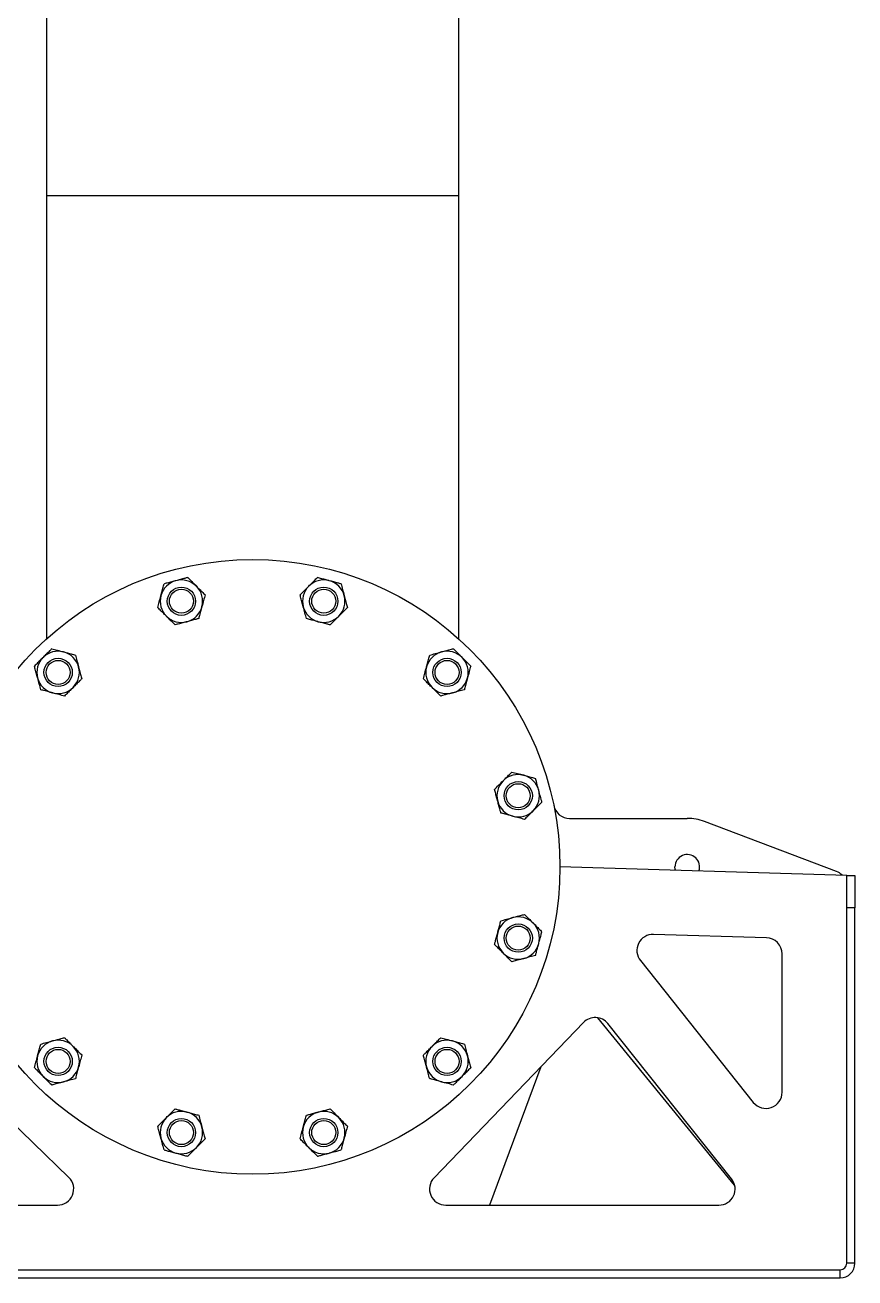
# Model space of a CAD drawing. Header units: inches. Extents: x 0.9 to 37.1, y -8.4 to 11.7.
# Drawn here: x 31.7769 to 32.0442, y 7.0241 to 7.4274 of the extents above; entities that cross this region are included whole.
import ezdxf

# ---------------------------------------------------------------- set-up
doc = ezdxf.new("R2010")
doc.units = ezdxf.units.IN
doc.header["$MEASUREMENT"] = 0

msp = doc.modelspace()

# ---------------------------------------------------------------- linework, layer by layer
at = {"color": 7, "linetype": 'Continuous', "lineweight": 25}
for p, q in [((31.78380126725619, 7.468104203036097), (31.78380126725619, 7.37253128636943)), ((31.91661376725619, 7.372531286369431), (31.91661376725619, 7.468104203036098)), ((31.78380126725619, 7.372531286369429), (31.78380126725619, 7.22975412275996)), ((31.78380126725619, 7.37253128636943), (31.91661376725619, 7.372531286369431)), ((31.78380126725619, 7.372531286369429), (31.85020751725619, 7.372531286369429)), ((31.85020751725619, 7.372531286369429), (31.91661376725619, 7.372531286369431)), ((31.91661376725619, 7.22975412275995), (31.91661376725619, 7.372531286369431)), ((31.95226958987216, 7.172010453036097), (31.99017634927719, 7.172010453036097)), ((32.03818760851846, 7.154937022466885), (31.99570233903891, 7.171000652732075)), ((32.04155394526455, 7.153664214514863), (31.94916585058952, 7.156385453036097)), ((32.04155394526455, 7.143247547848197), (32.04155394526455, 7.153664214514863)), ((32.04155394526455, 7.153664214514863), (32.04415811193122, 7.153664214514863)), ((32.04415811193122, 7.153664214514863), (32.04415811193122, 7.143247547848197)), ((32.04415811193122, 7.143247547848197), (32.04155394526455, 7.143247547848197)), ((32.04155394526455, 7.028856745687015), (32.04155394526455, 7.143247547848197)), ((32.04415811193122, 7.028856745687015), (32.04415811193122, 7.143247547848197)), ((32.01566562057671, 7.13358437182885), (31.97930127374359, 7.134655462879595)), ((32.02072061193122, 7.083839667316246), (32.02072061193122, 7.128378296306094)), ((31.97507553630035, 7.126202491717536), (32.01143988313348, 7.080592771676944)), ((32.00542878641738, 7.053926485251617), (31.9613933457309, 7.10781604668298)), ((31.95677206655782, 7.106293742667763), (31.90864841627884, 7.056323802770423)), ((32.00443668598972, 7.055957807992985), (31.96459596291491, 7.105927747890323)), ((31.79103355414098, 7.056450198516281), (31.74677280759157, 7.099364461337561)), ((31.94297975947392, 7.091972286335325), (31.92649813793561, 7.04750257902035)), ((31.70397687950083, 7.04750257902035), (31.78740802313087, 7.04750257902035)), ((31.91239991717151, 7.04750257902035), (32.00036429052531, 7.04750257902035)), ((31.66104858924783, 7.026669245687016), (32.03936644526456, 7.026669245687016)), ((32.03936644526456, 7.02406507902035), (32.03936644526456, 7.026669245687016)), ((32.04415811193122, 7.028856745687015), (32.04155394526455, 7.028856745687015)), ((31.66104858924783, 7.02406507902035), (32.03936644526456, 7.02406507902035))]:
    msp.add_line(p, q, dxfattribs=at)
at = {"color": 7, "linetype": 'Continuous', "lineweight": 25, "flags": 128}
msp.add_lwpolyline([(31.98634214571408, 7.155290446512523), (31.98626090859685, 7.15563081369921), (31.98618884927719, 7.156385453036097)], dxfattribs=at)
at = {"color": 7, "linetype": 'Continuous', "lineweight": 25}
for centre, radius in [((31.85020751725619, 7.156385453036097), 0.09895833333333474), ((31.82729124763774, 7.241910135572109), 0.004557291666667264), ((31.82729124763774, 7.241910135572109), 0.003868229166667366), ((31.87312378687464, 7.241910135572108), 0.004557291666667264), ((31.87312378687464, 7.241910135572108), 0.003868229166665589), ((31.78759910433863, 7.218993865953657), 0.004557291666667122), ((31.91281593017375, 7.218993865953655), 0.004557291666667122), ((31.78759910433863, 7.218993865953657), 0.003868229166667403), ((31.91281593017375, 7.218993865953655), 0.003868229166669915), ((31.9357321997922, 7.179301722654548), 0.004557291666664576), ((31.9357321997922, 7.179301722654548), 0.003868229166664678), ((31.9357321997922, 7.133469183417644), 0.004557291666664576), ((31.9357321997922, 7.133469183417644), 0.003868229166664678), ((31.78759910433863, 7.093777040118538), 0.004557291666667122), ((31.78759910433863, 7.093777040118538), 0.003868229166667403), ((31.91281593017375, 7.093777040118537), 0.004557291666667122), ((31.91281593017375, 7.093777040118537), 0.003868229166667403), ((31.82729124763774, 7.070860770500086), 0.004557291666666835), ((31.82729124763774, 7.070860770500086), 0.003868229166666509), ((31.87312378687464, 7.070860770500086), 0.004557291666666835), ((31.87312378687464, 7.070860770500086), 0.003868229166666509)]:
    msp.add_circle(centre, radius, dxfattribs=at)
for centre, radius, start, end in [((31.82729124763774, 7.241910135572109), 0.006833333333333064, 105.0000000000084, 165.0000000000007), ((31.82729124763774, 7.241910135572109), 0.006833333333334467, 44.99999999997888, 105.0000000000084), ((31.87312378687464, 7.241910135572108), 0.006833333333333294, 74.99999999999353, 134.9999999999947), ((31.87312378687464, 7.241910135572108), 0.006833333333336495, 14.99999999999154, 74.99999999999353), ((31.82729124763774, 7.241910135572109), 0.006833333333333064, 165.0000000000007, 225.0000000000059), ((31.82729124763774, 7.241910135572109), 0.006833333333334467, 344.9999999999943, 44.99999999997888), ((31.87312378687464, 7.241910135572108), 0.006833333333333064, 134.9999999999947, 195), ((31.87312378687464, 7.241910135572108), 0.006833333333336495, 314.9999999999902, 14.99999999999154), ((31.82729124763774, 7.241910135572109), 0.006833333333334152, 285.0000000000052, 344.9999999999943), ((31.87312378687464, 7.241910135572108), 0.006833333333333232, 195, 255.0000000000251), ((31.82729124763774, 7.241910135572109), 0.006833333333334152, 225.0000000000059, 285.0000000000052), ((31.87312378687464, 7.241910135572108), 0.006833333333333232, 255.0000000000251, 314.9999999999902), ((31.78759910433863, 7.218993865953657), 0.006833333333333064, 134.9999999999947, 195), ((31.78759910433863, 7.218993865953657), 0.006833333333333294, 74.99999999999353, 134.9999999999947), ((31.78759910433863, 7.218993865953657), 0.006833333333333294, 14.99999999999929, 74.99999999999353), ((31.91281593017375, 7.218993865953655), 0.006833333333336725, 105.0000000000335, 165.0000000000012), ((31.91281593017375, 7.218993865953655), 0.006833333333335072, 45.0000000000053, 105.0000000000335), ((31.91281593017375, 7.218993865953655), 0.006833333333332582, 344.9999999999937, 45.0000000000053), ((31.78759910433863, 7.218993865953657), 0.006833333333335409, 315.0000000000138, 14.99999999999929), ((31.91281593017375, 7.218993865953655), 0.006833333333336725, 165.0000000000012, 224.9999999999849), ((31.78759910433863, 7.218993865953657), 0.006833333333333064, 195, 255.0000000000241), ((31.91281593017375, 7.218993865953655), 0.006833333333332374, 284.9999999999785, 344.9999999999937), ((31.78759910433863, 7.218993865953657), 0.006833333333335409, 255.0000000000241, 315.0000000000138), ((31.91281593017375, 7.218993865953655), 0.006833333333335095, 224.9999999999849, 284.9999999999785), ((31.9357321997922, 7.179301722654548), 0.006833333333333064, 134.9999999999974, 195), ((31.9357321997922, 7.179301722654548), 0.006833333333333294, 74.99999999999353, 134.9999999999974), ((31.9357321997922, 7.179301722654548), 0.006833333333333294, 14.99999999999569, 74.99999999999353), ((31.9357321997922, 7.179301722654548), 0.006833333333332949, 314.999999999993, 14.99999999999569), ((31.9357321997922, 7.179301722654548), 0.006833333333333064, 195, 255.0000000000241), ((31.95226958987216, 7.17721878636943), 0.005208333333333191, 191.5369590328108, 270.0000000000008), ((31.9357321997922, 7.179301722654548), 0.006833333333332897, 255.0000000000241, 314.999999999993), ((31.99017634927719, 7.156385453036097), 0.01562500000000034, 69.28845390956536, 90), ((31.99017634927719, 7.156385453036097), 0.003987500000000921, 340.6869853533506, 180), ((32.03634561193122, 7.150065289234892), 0.005208333333334141, 44.37856419561156, 69.28845390956822), ((31.9357321997922, 7.133469183417644), 0.006833333333333722, 105.0000000000054, 164.9999999999935), ((31.9357321997922, 7.133469183417644), 0.006833333333333722, 45.00000000000774, 105.0000000000054), ((31.9357321997922, 7.133469183417644), 0.006833333333333294, 164.9999999999935, 225.0000000000032), ((31.9357321997922, 7.133469183417644), 0.006833333333332949, 345.0000000000051, 45.00000000000774), ((31.9357321997922, 7.133469183417644), 0.006833333333332949, 285.0000000000082, 345.0000000000051), ((31.97914793176477, 7.129449387356839), 0.005208333333334077, 88.31287334728036, 218.5651382087367), ((32.01551227859789, 7.128378296306094), 0.005208333333333297, 0, 88.31287334731945), ((31.9357321997922, 7.133469183417644), 0.006833333333332864, 225.0000000000032, 285.0000000000082), ((31.96052356745049, 7.102680852251021), 0.005208333333333801, 38.56513820873211, 136.0782775277276), ((31.78759910433863, 7.093777040118538), 0.006833333333333722, 105.0000000000054, 165.0000000000007), ((31.78759910433863, 7.093777040118538), 0.006833333333335409, 44.99999999998688, 105.0000000000054), ((31.78759910433863, 7.093777040118538), 0.006833333333335409, 345.0000000000015, 44.99999999998688), ((31.91281593017375, 7.093777040118537), 0.006833333333332949, 134.9999999999921, 194.9999999999965), ((31.91281593017375, 7.093777040118537), 0.006833333333333722, 74.99999999999437, 134.9999999999921), ((31.91281593017375, 7.093777040118537), 0.006833333333333722, 15.00000000000295, 74.99999999999437), ((31.78759910433863, 7.093777040118538), 0.006833333333334781, 165.0000000000007, 224.9999999999823), ((31.91281593017375, 7.093777040118537), 0.006833333333333178, 314.9999999999954, 15.00000000000295), ((31.78759910433863, 7.093777040118538), 0.006833333333333294, 285.0000000000073, 345.0000000000015), ((31.91281593017375, 7.093777040118537), 0.006833333333333294, 194.9999999999965, 254.9999999999942), ((31.78759910433863, 7.093777040118538), 0.006833333333334781, 224.9999999999823, 285.0000000000073), ((31.91281593017375, 7.093777040118537), 0.006833333333333294, 254.9999999999942, 314.9999999999954), ((32.01551227859789, 7.083839667316246), 0.005208333333333801, 218.5651382087328, 0), ((31.82729124763774, 7.070860770500086), 0.006833333333333064, 134.9999999999921, 195), ((31.82729124763774, 7.070860770500086), 0.006833333333333722, 74.99999999999437, 134.9999999999921), ((31.82729124763774, 7.070860770500086), 0.006833333333333722, 14.99999999999929, 74.99999999999437), ((31.87312378687464, 7.070860770500086), 0.006833333333333064, 104.9999999999778, 165.0000000000007), ((31.87312378687464, 7.070860770500086), 0.006833333333332897, 45.00000000000774, 104.9999999999778), ((31.87312378687464, 7.070860770500086), 0.006833333333333064, 345.0000000000015, 45.00000000000774), ((31.82729124763774, 7.070860770500086), 0.006833333333333064, 314.9999999999954, 14.99999999999929), ((31.87312378687464, 7.070860770500086), 0.006833333333333064, 165.0000000000007, 225.0000000000087), ((31.82729124763774, 7.070860770500086), 0.006833333333333294, 195, 254.9999999999942), ((31.87312378687464, 7.070860770500086), 0.006833333333333294, 285.0000000000073, 345.0000000000015), ((31.82729124763774, 7.070860770500086), 0.006833333333333294, 254.9999999999942, 314.9999999999954), ((31.87312378687464, 7.070860770500086), 0.006833333333333294, 225.0000000000087, 285.0000000000073), ((31.78740802313087, 7.052710912353682), 0.005208333333333426, 270.0000000000008, 45.88490613483337), ((31.91239991717151, 7.052710912353682), 0.005208333333333037, 136.0782775277276, 270.0000000000008), ((32.00036429052531, 7.052710912353682), 0.005208333333333037, 270.0000000000008, 38.56513820875642), ((32.03936644526456, 7.028856745687015), 0.004791666666666305, 270.0000000000008, 0), ((32.03936644526456, 7.028856745687015), 0.002187499999999787, 270.0000000000008, 0)]:
    msp.add_arc(centre, radius, start, end, dxfattribs=at)
for points, knots in [([(31.82552265082954, 7.248510628718416), (31.82543573075934, 7.2484873385558), (31.8248651967221, 7.24833446442127), (31.82380013894469, 7.248049083049919), (31.82262237780602, 7.247733502903934), (31.82193729341154, 7.247549935093687), (31.82171185433473, 7.247489528875114)], [0, 0, 0, 0, 0.06625438873007866, 0.4348867160202242, 0.8140395284738081, 1, 1, 1, 1]), ([(31.82933344732434, 7.24953172856172), (31.82901080198654, 7.249445276004014), (31.82824745360381, 7.249240737421317), (31.8269753731665, 7.248899884495433), (31.8260109675278, 7.248641472783365), (31.82552265082954, 7.248510628718416)], [0, 0, 0, 0, 0.2654708005955063, 0.6280788300799386, 1, 1, 1, 1]), ([(31.82933344732434, 7.24953172856172), (31.82976707176838, 7.249098104117685), (31.83065011554252, 7.248215060343544), (31.83161483363668, 7.247250342249381), (31.83210973753571, 7.24675543835035), (31.83212314397585, 7.246742031910216)], [0, 0, 0, 0, 0.4841952181635784, 0.9860273763411905, 1, 1, 1, 1]), ([(31.86829189053654, 7.246742031910216), (31.8686821433605, 7.247132284734179), (31.86947675139166, 7.247926892765336), (31.87040124608972, 7.248851387463396), (31.87092796134274, 7.24937810271642), (31.87108158718804, 7.249531728561719)], [0, 0, 0, 0, 0.4060446745436627, 0.8267623950146797, 1, 1, 1, 1]), ([(31.87489238368284, 7.248510628718416), (31.87480546361264, 7.248533918881033), (31.87423492957541, 7.248686793015564), (31.873169871798, 7.248972174386915), (31.87199211065932, 7.2492877545329), (31.87130702626485, 7.249471322343146), (31.87108158718804, 7.249531728561719)], [0, 0, 0, 0, 0.06625438873007931, 0.4348867160202243, 0.8140395284738083, 1, 1, 1, 1]), ([(31.87870318017765, 7.247489528875114), (31.87838053483985, 7.24757598143282), (31.87761718645712, 7.247780520015517), (31.87634510601981, 7.248121372941401), (31.8753807003811, 7.248379784653468), (31.87489238368284, 7.248510628718416)], [0, 0, 0, 0, 0.265470800595507, 0.62807883007994, 1, 1, 1, 1]), ([(31.81966965464813, 7.239867935885504), (31.81982837221035, 7.240460277891756), (31.82015158866434, 7.241666538119888), (31.82050469999429, 7.242984367544005), (31.82068584739377, 7.243660418842511), (31.82069075449143, 7.243678732380309)], [0, 0, 0, 0, 0.4841952181635703, 0.9860273763411896, 1, 1, 1, 1]), ([(31.82069075449143, 7.243678732380309), (31.8208335969389, 7.244211827651741), (31.82112444366436, 7.245297282408353), (31.82146283220951, 7.246560165651566), (31.82165562337267, 7.247279672067758), (31.82171185433473, 7.247489528875114)], [0, 0, 0, 0, 0.4060446745436623, 0.8267623950146791, 1, 1, 1, 1]), ([(31.83212314397585, 7.246742031910216), (31.83251339679981, 7.246351779086254), (31.83330800483097, 7.245557171055096), (31.83423249952903, 7.244632676357036), (31.83475921478205, 7.244105961104013), (31.83491284062735, 7.243952335258713)], [0, 0, 0, 0, 0.4060446745436574, 0.8267623950146697, 1, 1, 1, 1]), ([(31.83491284062735, 7.243952335258713), (31.83475412306514, 7.243359993252461), (31.83443090661114, 7.242153733024329), (31.83407779528119, 7.240835903600212), (31.83389664788171, 7.240159852301705), (31.83389174078405, 7.240141538763908)], [0, 0, 0, 0, 0.4841952181635755, 0.9860273763411883, 1, 1, 1, 1]), ([(31.86550219388503, 7.243952335258713), (31.86593581832907, 7.244385959702748), (31.86681886210321, 7.245269003476889), (31.86778358019737, 7.246233721571051), (31.8682784840964, 7.246728625470082), (31.86829189053654, 7.246742031910216)], [0, 0, 0, 0, 0.4841952181635706, 0.9860273763411911, 1, 1, 1, 1]), ([(31.86652329372833, 7.240141538763908), (31.86638045128086, 7.24067463403534), (31.86608960455541, 7.241760088791951), (31.86575121601026, 7.243022972035165), (31.86555842484709, 7.243742478451357), (31.86550219388503, 7.243952335258713)], [0, 0, 0, 0, 0.4060446745436578, 0.8267623950146723, 1, 1, 1, 1]), ([(31.87870318017765, 7.247489528875114), (31.87886189773987, 7.246897186868861), (31.87918511419386, 7.245690926640729), (31.87953822552381, 7.244373097216613), (31.87971937292329, 7.243697045918106), (31.87972428002096, 7.243678732380308)], [0, 0, 0, 0, 0.4841952181635791, 0.9860273763411924, 0.9999999999999999, 0.9999999999999999, 0.9999999999999999, 0.9999999999999999]), ([(31.87972428002096, 7.243678732380308), (31.87986712246842, 7.243145637108876), (31.88015796919388, 7.242060182352264), (31.88049635773903, 7.240797299109051), (31.8806891489022, 7.240077792692859), (31.88074537986425, 7.239867935885503)], [0, 0, 0, 0, 0.4060446745436582, 0.8267623950146702, 1, 1, 1, 1]), ([(31.82245935129963, 7.237078239234001), (31.82206909847567, 7.237468492057963), (31.82127449044451, 7.23826310008912), (31.82034999574645, 7.23918759478718), (31.81982328049343, 7.239714310040204), (31.81966965464813, 7.239867935885504)], [0, 0, 0, 0, 0.4060446745436606, 0.8267623950146735, 1, 1, 1, 1]), ([(31.83389174078405, 7.240141538763908), (31.83374889833658, 7.239608443492476), (31.83345805161112, 7.238522988735864), (31.83311966306597, 7.237260105492651), (31.8329268719028, 7.236540599076459), (31.83287064094074, 7.236330742269102)], [0, 0, 0, 0, 0.4060446745436615, 0.826762395014681, 1, 1, 1, 1]), ([(31.86754439357164, 7.236330742269102), (31.86738567600942, 7.236923084275355), (31.86706245955543, 7.238129344503486), (31.86670934822548, 7.239447173927602), (31.866528200826, 7.24012322522611), (31.86652329372833, 7.240141538763908)], [0, 0, 0, 0, 0.4841952181635693, 0.9860273763411898, 1, 1, 1, 1]), ([(31.88074537986425, 7.239867935885503), (31.88031175542022, 7.239434311441468), (31.87942871164608, 7.238551267667327), (31.87846399355192, 7.237586549573164), (31.87796908965289, 7.237091645674133), (31.87795568321275, 7.237078239233999)], [0, 0, 0, 0, 0.484195218163577, 0.9860273763411891, 1, 1, 1, 1]), ([(31.82524904795114, 7.234288542582497), (31.8248154235071, 7.234722167026532), (31.82393237973296, 7.235605210800673), (31.8229676616388, 7.236569928894836), (31.82247275773977, 7.237064832793866), (31.82245935129963, 7.237078239234001)], [0, 0, 0, 0, 0.484195218163572, 0.9860273763411915, 1, 1, 1, 1]), ([(31.83287064094074, 7.236330742269102), (31.83254799560294, 7.236244289711396), (31.83178464722021, 7.2360397511287), (31.8305125667829, 7.235698898202815), (31.8295481611442, 7.235440486490748), (31.82905984444594, 7.2353096424258)], [0, 0, 0, 0, 0.2654708005955059, 0.628078830079939, 1, 1, 1, 1]), ([(31.87135519006645, 7.235309642425799), (31.87126826999624, 7.235332932588416), (31.87069773595901, 7.235485806722947), (31.8696326781816, 7.235771188094297), (31.86845491704292, 7.236086768240282), (31.86776983264845, 7.236270336050529), (31.86754439357164, 7.236330742269102)], [0, 0, 0, 0, 0.06625438873007884, 0.4348867160202253, 0.8140395284738101, 1, 1, 1, 1]), ([(31.87795568321275, 7.237078239233999), (31.87756543038879, 7.236687986410037), (31.87677082235763, 7.23589337837888), (31.87584632765957, 7.234968883680819), (31.87531961240655, 7.234442168427796), (31.87516598656125, 7.234288542582497)], [0, 0, 0, 0, 0.4060446745436639, 0.8267623950146807, 1, 1, 1, 1]), ([(31.82905984444594, 7.2353096424258), (31.82897292437574, 7.235286352263183), (31.82840239033851, 7.235133478128652), (31.82733733256109, 7.234848096757301), (31.82615957142242, 7.234532516611316), (31.82547448702794, 7.23434894880107), (31.82524904795114, 7.234288542582497)], [0, 0, 0, 0, 0.06625438873007954, 0.4348867160202256, 0.8140395284738101, 1, 1, 1, 1]), ([(31.87516598656125, 7.234288542582497), (31.87484334122345, 7.234374995140202), (31.87407999284072, 7.234579533722899), (31.87280791240341, 7.234920386648784), (31.8718435067647, 7.235178798360852), (31.87135519006645, 7.235309642425799)], [0, 0, 0, 0, 0.2654708005955063, 0.6280788300799385, 0.9999999999999999, 0.9999999999999999, 0.9999999999999999, 0.9999999999999999]), ([(31.78276720800053, 7.223825762291765), (31.78270357809294, 7.223762132384179), (31.78228591819024, 7.223344472481478), (31.78150624178418, 7.222564796075414), (31.78064406079148, 7.221702615082723), (31.78014254420725, 7.221201098498495), (31.77997751134902, 7.221036065640262)], [0, 0, 0, 0, 0.06625438873007868, 0.4348867160202224, 0.8140395284738069, 1, 1, 1, 1]), ([(31.78555690465203, 7.226615458943267), (31.78532071187193, 7.226379266163171), (31.7847619020719, 7.225820456363136), (31.78383067456047, 7.224889228851711), (31.78312468063383, 7.224183234925071), (31.78276720800053, 7.223825762291765)], [0, 0, 0, 0, 0.2654708005955047, 0.6280788300799381, 1, 1, 1, 1]), ([(31.78555690465203, 7.226615458943267), (31.78614924665828, 7.226456741381049), (31.78735550688641, 7.226133524927059), (31.78867333631053, 7.225780413597105), (31.78934938760904, 7.225599266197628), (31.78936770114683, 7.225594359099965)], [0, 0, 0, 0, 0.484195218163577, 0.9860273763411915, 1, 1, 1, 1]), ([(31.78936770114683, 7.225594359099965), (31.78990079641827, 7.225451516652496), (31.79098625117488, 7.225160669927041), (31.79224913441809, 7.224822281381887), (31.79296864083428, 7.22462949021872), (31.79317849764164, 7.224573259256663)], [0, 0, 0, 0, 0.406044674543657, 0.8267623950146683, 1, 1, 1, 1]), ([(31.79317849764164, 7.224573259256663), (31.79333721520386, 7.22398091725041), (31.79366043165785, 7.222774657022278), (31.7940135429878, 7.221456827598161), (31.79419469038728, 7.220780776299653), (31.79419959748494, 7.220762462761857)], [0, 0, 0, 0, 0.4841952181635764, 0.9860273763411894, 1, 1, 1, 1]), ([(31.90621543702744, 7.220762462761856), (31.90635827947491, 7.221295558033288), (31.90664912620037, 7.222381012789899), (31.90698751474552, 7.223643896033113), (31.90718030590869, 7.224363402449304), (31.90723653687074, 7.224573259256662)], [0, 0, 0, 0, 0.4060446745436599, 0.8267623950146743, 1, 1, 1, 1]), ([(31.90723653687074, 7.224573259256662), (31.907828878877, 7.224731976818879), (31.90903513910513, 7.22505519327287), (31.91035296852925, 7.225408304602824), (31.91102901982775, 7.2255894520023), (31.91104733336555, 7.225594359099964)], [0, 0, 0, 0, 0.4841952181635736, 0.9860273763411929, 1, 1, 1, 1]), ([(31.91104733336555, 7.225594359099964), (31.91158042863698, 7.225737201547433), (31.91266588339359, 7.226028048272887), (31.91392876663681, 7.226366436818041), (31.914648273053, 7.226559227981208), (31.91485812986036, 7.226615458943266)], [0, 0, 0, 0, 0.4060446745436639, 0.826762395014679, 1, 1, 1, 1]), ([(31.91764782651186, 7.223825762291763), (31.91758419660427, 7.223889392199348), (31.91716653670157, 7.224307052102049), (31.91638686029551, 7.225086728508114), (31.91552467930282, 7.225948909500804), (31.91502316271859, 7.226450426085032), (31.91485812986036, 7.226615458943266)], [0, 0, 0, 0, 0.06625438873007866, 0.4348867160202243, 0.8140395284738087, 1, 1, 1, 1]), ([(31.92043752316336, 7.22103606564026), (31.92020133038327, 7.221272258420356), (31.91964252058323, 7.221831068220392), (31.91871129307181, 7.222762295731817), (31.91800529914517, 7.223468289658456), (31.91764782651186, 7.223825762291763)], [0, 0, 0, 0, 0.2654708005955084, 0.62807883007994, 1, 1, 1, 1]), ([(31.78099861119232, 7.217225269145456), (31.78085576874486, 7.217758364416888), (31.7805649220194, 7.218843819173499), (31.78022653347425, 7.220106702416713), (31.78003374231108, 7.220826208832905), (31.77997751134902, 7.221036065640262)], [0, 0, 0, 0, 0.4060446745436621, 0.8267623950146786, 1, 1, 1, 1]), ([(31.79419959748494, 7.220762462761857), (31.79434243993241, 7.220229367490425), (31.79463328665787, 7.219143912733813), (31.79497167520302, 7.2178810294906), (31.79516446636618, 7.217161523074408), (31.79522069732824, 7.216951666267051)], [0, 0, 0, 0, 0.4060446745436628, 0.8267623950146793, 1, 1, 1, 1]), ([(31.90519433718414, 7.21695166626705), (31.90535305474636, 7.217544008273302), (31.90567627120035, 7.218750268501434), (31.9060293825303, 7.22006809792555), (31.90621052992978, 7.220744149224059), (31.90621543702744, 7.220762462761856)], [0, 0, 0, 0, 0.4841952181635715, 0.9860273763411892, 0.9999999999999999, 0.9999999999999999, 0.9999999999999999, 0.9999999999999999]), ([(31.92043752316336, 7.22103606564026), (31.92027880560114, 7.220443723634007), (31.91995558914715, 7.219237463405876), (31.9196024778172, 7.217919633981758), (31.91942133041772, 7.217243582683252), (31.91941642332006, 7.217225269145454)], [0, 0, 0, 0, 0.4841952181635782, 0.9860273763411905, 1, 1, 1, 1]), ([(31.78201971103563, 7.21341447265065), (31.78186099347341, 7.214006814656903), (31.78153777701942, 7.215213074885034), (31.78118466568947, 7.216530904309151), (31.78100351828999, 7.217206955607658), (31.78099861119232, 7.217225269145456)], [0, 0, 0, 0, 0.4841952181635734, 0.9860273763411919, 0.9999999999999999, 0.9999999999999999, 0.9999999999999999, 0.9999999999999999]), ([(31.79522069732824, 7.216951666267051), (31.79498450454815, 7.216715473486955), (31.79442569474811, 7.21615666368692), (31.79349446723669, 7.215225436175494), (31.79278847331005, 7.214519442248855), (31.79243100067674, 7.214161969615548)], [0, 0, 0, 0, 0.2654708005955066, 0.62807883007994, 1, 1, 1, 1]), ([(31.90798403383564, 7.214161969615547), (31.90792040392806, 7.214225599523132), (31.90750274402536, 7.214643259425833), (31.90672306761929, 7.215422935831898), (31.9058608866266, 7.216285116824588), (31.90535937004238, 7.216786633408816), (31.90519433718414, 7.21695166626705)], [0, 0, 0, 0, 0.06625438873007707, 0.4348867160202248, 0.8140395284738112, 1, 1, 1, 1]), ([(31.91941642332006, 7.217225269145454), (31.91927358087259, 7.216692173874022), (31.91898273414714, 7.215606719117411), (31.91864434560198, 7.214343835874198), (31.91845155443881, 7.213624329458005), (31.91839532347676, 7.213414472650649)], [0, 0, 0, 0, 0.4060446745436567, 0.8267623950146684, 1, 1, 1, 1]), ([(31.78583050753043, 7.212393372807348), (31.785297412259, 7.212536215254817), (31.78421195750239, 7.212827061980271), (31.78294907425918, 7.213165450525425), (31.78222956784298, 7.213358241688593), (31.78201971103563, 7.21341447265065)], [0, 0, 0, 0, 0.4060446745436602, 0.8267623950146742, 1, 1, 1, 1]), ([(31.78964130402524, 7.211372272964045), (31.78904896201898, 7.211530990526263), (31.78784270179085, 7.211854206980252), (31.78652487236674, 7.212207318310208), (31.78584882106823, 7.212388465709685), (31.78583050753043, 7.212393372807348)], [0, 0, 0, 0, 0.4841952181635718, 0.9860273763411899, 1, 1, 1, 1]), ([(31.79243100067674, 7.214161969615548), (31.79236737076916, 7.214098339707963), (31.79194971086645, 7.213680679805263), (31.79117003446039, 7.212901003399198), (31.7903078534677, 7.212038822406507), (31.78980633688347, 7.211537305822279), (31.78964130402524, 7.211372272964045)], [0, 0, 0, 0, 0.06625438873008076, 0.4348867160202251, 0.8140395284738102, 1, 1, 1, 1]), ([(31.91077373048714, 7.211372272964043), (31.91053753770705, 7.21160846574414), (31.90997872790701, 7.212167275544175), (31.90904750039559, 7.213098503055601), (31.90834150646895, 7.21380449698224), (31.90798403383564, 7.214161969615547)], [0, 0, 0, 0, 0.2654708005955065, 0.6280788300799381, 1, 1, 1, 1]), ([(31.91458452698195, 7.212393372807346), (31.91405143171052, 7.212250530359877), (31.91296597695391, 7.211959683634422), (31.9117030937107, 7.21162129508927), (31.9109835872945, 7.211428503926101), (31.91077373048714, 7.211372272964043)], [0, 0, 0, 0, 0.4060446745436648, 0.8267623950146804, 1, 1, 1, 1]), ([(31.91839532347676, 7.213414472650649), (31.9178029814705, 7.21325575508843), (31.91659672124237, 7.212932538634441), (31.91527889181826, 7.212579427304487), (31.91460284051975, 7.21239827990501), (31.91458452698195, 7.212393372807346)], [0, 0, 0, 0, 0.4841952181635763, 0.9860273763411901, 1, 1, 1, 1]), ([(31.92811060680259, 7.181343922341153), (31.92854423124663, 7.181777546785188), (31.92942727502077, 7.18266059055933), (31.93039199311493, 7.183625308653491), (31.93088689701396, 7.184120212552523), (31.9309003034541, 7.184133618992655)], [0, 0, 0, 0, 0.484195218163571, 0.9860273763411895, 0.9999999999999999, 0.9999999999999999, 0.9999999999999999, 0.9999999999999999]), ([(31.9309003034541, 7.184133618992655), (31.93129055627806, 7.184523871816619), (31.93208516430921, 7.185318479847776), (31.93300965900728, 7.186242974545836), (31.9335363742603, 7.18676968979886), (31.9336900001056, 7.18692331564416)], [0, 0, 0, 0, 0.4060446745436603, 0.8267623950146741, 1, 1, 1, 1]), ([(31.9336900001056, 7.18692331564416), (31.93428234211185, 7.186764598081941), (31.93548860233998, 7.186441381627951), (31.9368064317641, 7.186088270297997), (31.93748248306261, 7.18590712289852), (31.9375007966004, 7.185902215800857)], [0, 0, 0, 0, 0.4841952181635703, 0.9860273763411896, 1, 1, 1, 1]), ([(31.9375007966004, 7.185902215800857), (31.93803389187184, 7.185759373353388), (31.93911934662845, 7.185468526627933), (31.94038222987166, 7.185130138082779), (31.94110173628785, 7.184937346919611), (31.94131159309521, 7.184881115957555)], [0, 0, 0, 0, 0.4060446745436623, 0.8267623950146791, 1, 1, 1, 1]), ([(31.94233269293851, 7.181070319462748), (31.94230940277589, 7.181157239532951), (31.94215652864137, 7.181727773570183), (31.94187114727001, 7.182792831347597), (31.94155556712403, 7.183970592486272), (31.94137199931378, 7.184655676880747), (31.94131159309521, 7.184881115957555)], [0, 0, 0, 0, 0.06625438873007933, 0.4348867160202253, 0.8140395284738089, 1, 1, 1, 1]), ([(31.92913170664589, 7.177533125846348), (31.92910841648328, 7.17762004591655), (31.92895554234875, 7.178190579953782), (31.9286701609774, 7.179255637731195), (31.92835458083141, 7.180433398869872), (31.92817101302116, 7.181118483264346), (31.92811060680259, 7.181343922341153)], [0, 0, 0, 0, 0.06625438873007881, 0.4348867160202249, 0.8140395284738101, 1, 1, 1, 1]), ([(31.94335379278181, 7.177259522967942), (31.94326734022411, 7.177582168305745), (31.94306280164141, 7.178345516688477), (31.94272194871553, 7.179617597125787), (31.94246353700346, 7.180582002764494), (31.94233269293851, 7.181070319462748)], [0, 0, 0, 0, 0.2654708005955063, 0.6280788300799385, 1, 1, 1, 1]), ([(31.9301528064892, 7.173722329351542), (31.93006635393149, 7.174044974689344), (31.92986181534879, 7.174808323072075), (31.92952096242291, 7.176080403509386), (31.92926255071084, 7.177044809148092), (31.92913170664589, 7.177533125846348)], [0, 0, 0, 0, 0.2654708005955052, 0.628078830079939, 1, 1, 1, 1]), ([(31.94335379278181, 7.177259522967942), (31.94292016833778, 7.176825898523909), (31.94203712456364, 7.175942854749767), (31.94107240646947, 7.174978136655604), (31.94057750257045, 7.174483232756574), (31.94056409613031, 7.174469826316439)], [0, 0, 0, 0, 0.4841952181635775, 0.9860273763411905, 1, 1, 1, 1]), ([(31.933963602984, 7.17270122950824), (31.93343050771257, 7.172844071955709), (31.93234505295596, 7.173134918681163), (31.93108216971275, 7.173473307226317), (31.93036266329655, 7.173666098389485), (31.9301528064892, 7.173722329351542)], [0, 0, 0, 0, 0.4060446745436617, 0.8267623950146784, 1, 1, 1, 1]), ([(31.93777439947881, 7.171680129664937), (31.93718205747255, 7.171838847227155), (31.93597579724442, 7.172162063681146), (31.93465796782031, 7.172515175011099), (31.9339819165218, 7.172696322410576), (31.933963602984, 7.17270122950824)], [0, 0, 0, 0, 0.4841952181635779, 0.9860273763411883, 1, 1, 1, 1]), ([(31.94056409613031, 7.174469826316439), (31.94017384330635, 7.174079573492476), (31.93937923527519, 7.17328496546132), (31.93845474057713, 7.172360470763261), (31.93792802532411, 7.171833755510236), (31.93777439947881, 7.171680129664937)], [0, 0, 0, 0, 0.4060446745436576, 0.8267623950146694, 1, 1, 1, 1]), ([(31.92913170664589, 7.135237780225845), (31.92915499680851, 7.135324700296048), (31.92930787094304, 7.135895234333279), (31.92959325231439, 7.136960292110694), (31.92990883246038, 7.138138053249369), (31.93009240027062, 7.138823137643843), (31.9301528064892, 7.139048576720651)], [0, 0, 0, 0, 0.06625438873007948, 0.4348867160202257, 0.8140395284738109, 1, 1, 1, 1]), ([(31.9301528064892, 7.139048576720651), (31.93074514849545, 7.139207294282869), (31.93195140872358, 7.139530510736859), (31.93326923814769, 7.139883622066813), (31.9339452894462, 7.14006476946629), (31.933963602984, 7.140069676563953)], [0, 0, 0, 0, 0.4841952181635707, 0.9860273763411896, 1, 1, 1, 1]), ([(31.933963602984, 7.140069676563953), (31.93449669825543, 7.140212519011422), (31.93558215301205, 7.140503365736876), (31.93684503625526, 7.140841754282031), (31.93756454267145, 7.141034545445198), (31.93777439947881, 7.141090776407255)], [0, 0, 0, 0, 0.4060446745436588, 0.8267623950146719, 1, 1, 1, 1]), ([(31.93777439947881, 7.141090776407255), (31.93820802392284, 7.140657151963222), (31.93909106769699, 7.13977410818908), (31.94005578579115, 7.138809390094917), (31.94055068969018, 7.138314486195886), (31.94056409613031, 7.138301079755752)], [0, 0, 0, 0, 0.484195218163572, 0.9860273763411891, 0.9999999999999999, 0.9999999999999999, 0.9999999999999999, 0.9999999999999999]), ([(31.92811060680259, 7.131426983731039), (31.9281970593603, 7.131749629068841), (31.92840159794299, 7.132512977451574), (31.92874245086888, 7.133785057888883), (31.92900086258095, 7.134749463527589), (31.92913170664589, 7.135237780225845)], [0, 0, 0, 0, 0.2654708005955065, 0.628078830079939, 1, 1, 1, 1]), ([(31.94056409613031, 7.138301079755752), (31.94095434895427, 7.137910826931789), (31.94174895698543, 7.137116218900633), (31.94267345168349, 7.136191724202573), (31.94320016693651, 7.135665008949548), (31.94335379278181, 7.13551138310425)], [0, 0, 0, 0, 0.4060446745436626, 0.8267623950146786, 0.9999999999999999, 0.9999999999999999, 0.9999999999999999, 0.9999999999999999]), ([(31.94233269293851, 7.131700586609444), (31.94235598310113, 7.131787506679647), (31.94250885723566, 7.132358040716877), (31.94279423860701, 7.133423098494292), (31.94310981875299, 7.134600859632968), (31.94329338656324, 7.135285944027443), (31.94335379278181, 7.13551138310425)], [0, 0, 0, 0, 0.06625438873007863, 0.4348867160202239, 0.8140395284738074, 0.9999999999999999, 0.9999999999999999, 0.9999999999999999, 0.9999999999999999]), ([(31.9309003034541, 7.128637287079536), (31.93051005063013, 7.129027539903499), (31.92971544259897, 7.129822147934656), (31.92879094790091, 7.130746642632716), (31.92826423264789, 7.13127335788574), (31.92811060680259, 7.131426983731039)], [0, 0, 0, 0, 0.4060446745436615, 0.8267623950146795, 1, 1, 1, 1]), ([(31.94131159309521, 7.127889790114638), (31.94139804565291, 7.12821243545244), (31.94160258423561, 7.128975783835171), (31.9419434371615, 7.130247864272482), (31.94220184887356, 7.131212269911188), (31.94233269293851, 7.131700586609444)], [0, 0, 0, 0, 0.2654708005955062, 0.6280788300799396, 1, 1, 1, 1]), ([(31.9336900001056, 7.125847590428033), (31.93325637566156, 7.126281214872067), (31.93237333188742, 7.127164258646209), (31.93140861379326, 7.128128976740372), (31.93091370989423, 7.128623880639402), (31.9309003034541, 7.128637287079536)], [0, 0, 0, 0, 0.4841952181635765, 0.9860273763411891, 1, 1, 1, 1]), ([(31.9375007966004, 7.126868690271336), (31.93696770132897, 7.126725847823867), (31.93588224657236, 7.126435001098413), (31.93461936332915, 7.126096612553258), (31.93389985691296, 7.125903821390091), (31.9336900001056, 7.125847590428033)], [0, 0, 0, 0, 0.4060446745436592, 0.8267623950146694, 1, 1, 1, 1]), ([(31.94131159309521, 7.127889790114638), (31.94071925108896, 7.12773107255242), (31.93951299086082, 7.127407856098431), (31.93819516143671, 7.127054744768476), (31.9375191101382, 7.126873597368999), (31.9375007966004, 7.126868690271336)], [0, 0, 0, 0, 0.4841952181635776, 0.9860273763411929, 0.9999999999999999, 0.9999999999999999, 0.9999999999999999, 0.9999999999999999]), ([(31.78099861119232, 7.095545636926738), (31.78114145363979, 7.096078732198171), (31.78143230036525, 7.097164186954783), (31.7817706889104, 7.098427070197996), (31.78196348007357, 7.099146576614189), (31.78201971103563, 7.099356433421544)], [0, 0, 0, 0, 0.4060446745436571, 0.8267623950146713, 1, 1, 1, 1]), ([(31.78201971103563, 7.099356433421544), (31.78261205304188, 7.099515150983763), (31.78381831327001, 7.099838367437752), (31.78513614269412, 7.100191478767707), (31.78581219399263, 7.100372626167184), (31.78583050753043, 7.100377533264847)], [0, 0, 0, 0, 0.4841952181635793, 0.9860273763411901, 1, 1, 1, 1]), ([(31.78583050753043, 7.100377533264847), (31.78636360280186, 7.100520375712316), (31.78744905755848, 7.100811222437771), (31.78871194080169, 7.101149610982924), (31.78943144721788, 7.101342402146092), (31.78964130402524, 7.101398633108149)], [0, 0, 0, 0, 0.4060446745436632, 0.8267623950146801, 1, 1, 1, 1]), ([(31.78964130402524, 7.101398633108149), (31.78987749680534, 7.101162440328054), (31.79043630660537, 7.100603630528018), (31.79136753411679, 7.099672403016593), (31.79207352804344, 7.098966409089953), (31.79243100067674, 7.098608936456646)], [0, 0, 0, 0, 0.2654708005955052, 0.6280788300799395, 1, 1, 1, 1]), ([(31.79243100067674, 7.098608936456646), (31.79249463058433, 7.098545306549061), (31.79291229048703, 7.098127646646359), (31.79369196689309, 7.097347970240296), (31.79455414788578, 7.096485789247605), (31.79505566447001, 7.095984272663378), (31.79522069732824, 7.095819239805143)], [0, 0, 0, 0, 0.06625438873008088, 0.4348867160202259, 0.8140395284738117, 1, 1, 1, 1]), ([(31.90519433718414, 7.095819239805143), (31.90543052996424, 7.096055432585239), (31.90598933976427, 7.096614242385274), (31.9069205672757, 7.0975454698967), (31.90762656120233, 7.098251463823338), (31.90798403383564, 7.098608936456646)], [0, 0, 0, 0, 0.2654708005955052, 0.6280788300799376, 1, 1, 1, 1]), ([(31.90798403383564, 7.098608936456646), (31.90804766374323, 7.098672566364231), (31.90846532364593, 7.099090226266933), (31.90924500005199, 7.099869902672996), (31.91010718104468, 7.100732083665687), (31.91060869762891, 7.101233600249914), (31.91077373048714, 7.101398633108149)], [0, 0, 0, 0, 0.06625438873007879, 0.4348867160202251, 0.8140395284738102, 1, 1, 1, 1]), ([(31.91077373048714, 7.101398633108149), (31.9113660724934, 7.10123991554593), (31.91257233272153, 7.100916699091941), (31.91389016214564, 7.100563587761987), (31.91456621344415, 7.10038244036251), (31.91458452698195, 7.100377533264846)], [0, 0, 0, 0, 0.4841952181635705, 0.9860273763411899, 0.9999999999999999, 0.9999999999999999, 0.9999999999999999, 0.9999999999999999]), ([(31.91458452698195, 7.100377533264846), (31.91511762225338, 7.100234690817377), (31.91620307700999, 7.099943844091923), (31.91746596025321, 7.099605455546769), (31.9181854666694, 7.099412664383602), (31.91839532347676, 7.099356433421544)], [0, 0, 0, 0, 0.4060446745436591, 0.8267623950146719, 1, 1, 1, 1]), ([(31.91839532347676, 7.099356433421544), (31.91855404103897, 7.098764091415291), (31.91887725749297, 7.09755783118716), (31.91923036882292, 7.096240001763043), (31.9194115162224, 7.095563950464536), (31.91941642332006, 7.095545636926738)], [0, 0, 0, 0, 0.4841952181635719, 0.9860273763411928, 1, 1, 1, 1]), ([(31.77997751134902, 7.091734840431933), (31.78013622891124, 7.092327182438186), (31.78045944536523, 7.093533442666318), (31.78081255669518, 7.094851272090434), (31.78099370409466, 7.095527323388941), (31.78099861119232, 7.095545636926738)], [0, 0, 0, 0, 0.484195218163577, 0.9860273763411915, 1, 1, 1, 1]), ([(31.79522069732824, 7.095819239805143), (31.79506197976603, 7.09522689779889), (31.79473876331204, 7.094020637570759), (31.79438565198208, 7.092702808146642), (31.79420450458261, 7.092026756848135), (31.79419959748494, 7.092008443310338)], [0, 0, 0, 0, 0.4841952181635703, 0.9860273763411893, 1, 1, 1, 1]), ([(31.90621543702744, 7.092008443310338), (31.90607259457997, 7.092541538581769), (31.90578174785452, 7.093626993338381), (31.90544335930936, 7.094889876581594), (31.9052505681462, 7.095609382997786), (31.90519433718414, 7.095819239805143)], [0, 0, 0, 0, 0.4060446745436633, 0.8267623950146796, 0.9999999999999999, 0.9999999999999999, 0.9999999999999999, 0.9999999999999999]), ([(31.91941642332006, 7.095545636926738), (31.91955926576753, 7.095012541655306), (31.91985011249298, 7.093927086898695), (31.92018850103814, 7.092664203655481), (31.92038129220131, 7.091944697239289), (31.92043752316336, 7.091734840431933)], [0, 0, 0, 0, 0.4060446745436626, 0.826762395014679, 0.9999999999999999, 0.9999999999999999, 0.9999999999999999, 0.9999999999999999]), ([(31.77997751134902, 7.091734840431933), (31.78021370412912, 7.091498647651838), (31.78077251392915, 7.090939837851802), (31.78170374144058, 7.090008610340377), (31.78240973536722, 7.089302616413738), (31.78276720800052, 7.08894514378043)], [0, 0, 0, 0, 0.2654708005955047, 0.6280788300799381, 1, 1, 1, 1]), ([(31.79419959748494, 7.092008443310338), (31.79405675503747, 7.091475348038905), (31.79376590831201, 7.090389893282294), (31.79342751976686, 7.08912701003908), (31.7932347286037, 7.088407503622888), (31.79317849764164, 7.088197646815532)], [0, 0, 0, 0, 0.4060446745436588, 0.826762395014672, 1, 1, 1, 1]), ([(31.90723653687074, 7.088197646815532), (31.90707781930853, 7.088789988821785), (31.90675460285454, 7.089996249049916), (31.90640149152458, 7.091314078474032), (31.90622034412511, 7.09199012977254), (31.90621543702744, 7.092008443310338)], [0, 0, 0, 0, 0.4841952181635776, 0.98602737634119, 0.9999999999999999, 0.9999999999999999, 0.9999999999999999, 0.9999999999999999]), ([(31.91764782651186, 7.08894514378043), (31.91771145641944, 7.089008773688015), (31.91812911632215, 7.089426433590716), (31.91890879272821, 7.09020610999678), (31.9197709737209, 7.091068290989471), (31.92027249030513, 7.091569807573698), (31.92043752316336, 7.091734840431933)], [0, 0, 0, 0, 0.06625438873007879, 0.4348867160202251, 0.8140395284738083, 1, 1, 1, 1]), ([(31.78276720800052, 7.08894514378043), (31.78283083790811, 7.088881513872844), (31.78324849781081, 7.088463853970143), (31.78402817421687, 7.08768417756408), (31.78489035520957, 7.086821996571389), (31.78539187179379, 7.086320479987161), (31.78555690465203, 7.086155447128927)], [0, 0, 0, 0, 0.0662543887300768, 0.4348867160202251, 0.8140395284738083, 1, 1, 1, 1]), ([(31.78936770114683, 7.08717654697223), (31.7888346058754, 7.08703370452476), (31.78774915111879, 7.086742857799306), (31.78648626787557, 7.086404469254152), (31.78576676145938, 7.086211678090985), (31.78555690465203, 7.086155447128927)], [0, 0, 0, 0, 0.4060446745436625, 0.8267623950146794, 1, 1, 1, 1]), ([(31.79317849764164, 7.088197646815532), (31.79258615563539, 7.088038929253313), (31.79137989540725, 7.087715712799324), (31.79006206598314, 7.087362601469371), (31.78938601468463, 7.087181454069893), (31.78936770114683, 7.08717654697223)], [0, 0, 0, 0, 0.4841952181635715, 0.9860273763411928, 1, 1, 1, 1]), ([(31.91104733336555, 7.087176546972229), (31.91051423809412, 7.087319389419698), (31.90942878333751, 7.087610236145153), (31.90816590009429, 7.087948624690307), (31.9074463936781, 7.088141415853475), (31.90723653687074, 7.088197646815532)], [0, 0, 0, 0, 0.4060446745436567, 0.8267623950146704, 1, 1, 1, 1]), ([(31.91485812986036, 7.086155447128927), (31.9142657878541, 7.086314164691145), (31.91305952762597, 7.086637381145135), (31.91174169820185, 7.086990492475088), (31.91106564690335, 7.087171639874565), (31.91104733336555, 7.087176546972229)], [0, 0, 0, 0, 0.4841952181635766, 0.9860273763411915, 1, 1, 1, 1]), ([(31.91485812986036, 7.086155447128927), (31.91509432264045, 7.086391639909023), (31.91565313244049, 7.086950449709058), (31.91658435995191, 7.087881677220484), (31.91729035387855, 7.088587671147122), (31.91764782651186, 7.08894514378043)], [0, 0, 0, 0, 0.2654708005955047, 0.6280788300799381, 1, 1, 1, 1]), ([(31.82245935129963, 7.075692666838194), (31.82284960412359, 7.076082919662157), (31.82364421215475, 7.076877527693314), (31.82456870685281, 7.077802022391374), (31.82509542210584, 7.078328737644398), (31.82524904795114, 7.078482363489696)], [0, 0, 0, 0, 0.4060446745436611, 0.826762395014679, 1, 1, 1, 1]), ([(31.82524904795114, 7.078482363489696), (31.82557169328894, 7.078395910931992), (31.82633504167167, 7.078191372349295), (31.82760712210898, 7.07785051942341), (31.82857152774768, 7.077592107711343), (31.82905984444594, 7.077461263646395)], [0, 0, 0, 0, 0.2654708005955057, 0.6280788300799387, 1, 1, 1, 1]), ([(31.87135519006645, 7.077461263646394), (31.87144211013664, 7.077484553809011), (31.87201264417388, 7.077637427943541), (31.87307770195129, 7.077922809314892), (31.87425546308997, 7.078238389460878), (31.87494054748444, 7.078421957271124), (31.87516598656125, 7.078482363489696)], [0, 0, 0, 0, 0.06625438873007958, 0.4348867160202253, 0.8140395284738108, 1, 1, 1, 1]), ([(31.87516598656125, 7.078482363489696), (31.87559961100528, 7.078048739045663), (31.87648265477943, 7.07716569527152), (31.87744737287359, 7.076200977177358), (31.87794227677262, 7.075706073278328), (31.87795568321275, 7.075692666838194)], [0, 0, 0, 0, 0.4841952181635721, 0.9860273763411905, 1, 1, 1, 1]), ([(31.81966965464813, 7.072902970186691), (31.82010327909216, 7.073336594630725), (31.8209863228663, 7.074219638404867), (31.82195104096046, 7.07518435649903), (31.8224459448595, 7.07567926039806), (31.82245935129963, 7.075692666838194)], [0, 0, 0, 0, 0.484195218163577, 0.986027376341188, 1, 1, 1, 1]), ([(31.82905984444594, 7.077461263646395), (31.82914676451614, 7.077437973483778), (31.82971729855337, 7.077285099349247), (31.83078235633079, 7.076999717977897), (31.83196011746946, 7.076684137831911), (31.83264520186394, 7.076500570021665), (31.83287064094074, 7.076440163803092)], [0, 0, 0, 0, 0.0662543887300789, 0.4348867160202249, 0.8140395284738107, 1, 1, 1, 1]), ([(31.83287064094074, 7.076440163803092), (31.83302935850296, 7.075847821796838), (31.83335257495695, 7.074641561568708), (31.83370568628691, 7.073323732144592), (31.83388683368638, 7.072647680846083), (31.83389174078405, 7.072629367308286)], [0, 0, 0, 0, 0.484195218163572, 0.98602737634119, 1, 1, 1, 1]), ([(31.86652329372833, 7.072629367308286), (31.86666613617581, 7.073162462579718), (31.86695698290126, 7.07424791733633), (31.86729537144641, 7.075510800579544), (31.86748816260958, 7.076230306995735), (31.86754439357164, 7.076440163803092)], [0, 0, 0, 0, 0.4060446745436606, 0.826762395014679, 1, 1, 1, 1]), ([(31.86754439357164, 7.076440163803092), (31.86786703890944, 7.076526616360797), (31.86863038729217, 7.076731154943493), (31.86990246772948, 7.077072007869379), (31.87086687336819, 7.077330419581446), (31.87135519006645, 7.077461263646394)], [0, 0, 0, 0, 0.2654708005955059, 0.628078830079939, 1, 1, 1, 1]), ([(31.87795568321275, 7.075692666838194), (31.87834593603672, 7.075302414014231), (31.87914054406787, 7.074507805983074), (31.88006503876593, 7.073583311285015), (31.88059175401895, 7.073056596031989), (31.88074537986425, 7.072902970186691)], [0, 0, 0, 0, 0.4060446745436591, 0.8267623950146724, 1, 1, 1, 1]), ([(31.82069075449143, 7.069092173691885), (31.82054791204396, 7.069625268963318), (31.82025706531851, 7.070710723719928), (31.81991867677336, 7.071973606963143), (31.81972588561018, 7.072693113379334), (31.81966965464813, 7.072902970186691)], [0, 0, 0, 0, 0.4060446745436592, 0.8267623950146693, 1, 1, 1, 1]), ([(31.83389174078405, 7.072629367308286), (31.83403458323152, 7.072096272036855), (31.83432542995697, 7.071010817280243), (31.83466381850213, 7.069747934037029), (31.83485660966529, 7.069028427620837), (31.83491284062735, 7.06881857081348)], [0, 0, 0, 0, 0.4060446745436589, 0.8267623950146745, 1, 1, 1, 1]), ([(31.86550219388503, 7.06881857081348), (31.86566091144725, 7.069410912819734), (31.86598412790124, 7.070617173047864), (31.8663372392312, 7.071935002471982), (31.86651838663067, 7.072611053770489), (31.86652329372833, 7.072629367308286)], [0, 0, 0, 0, 0.484195218163577, 0.9860273763411884, 1, 1, 1, 1]), ([(31.88074537986425, 7.072902970186691), (31.88058666230204, 7.072310628180437), (31.88026344584804, 7.071104367952306), (31.87991033451809, 7.06978653852819), (31.87972918711862, 7.069110487229683), (31.87972428002095, 7.069092173691885)], [0, 0, 0, 0, 0.484195218163572, 0.9860273763411895, 0.9999999999999999, 0.9999999999999999, 0.9999999999999999, 0.9999999999999999]), ([(31.82171185433473, 7.065281377197079), (31.82155313677251, 7.065873719203332), (31.82122992031853, 7.067079979431464), (31.82087680898857, 7.068397808855581), (31.82069566158909, 7.069073860154088), (31.82069075449143, 7.069092173691885)], [0, 0, 0, 0, 0.4841952181635777, 0.9860273763411925, 1, 1, 1, 1]), ([(31.83491284062735, 7.06881857081348), (31.83447921618331, 7.068384946369447), (31.83359617240917, 7.067501902595305), (31.83263145431501, 7.066537184501142), (31.83213655041598, 7.066042280602112), (31.83212314397585, 7.066028874161978)], [0, 0, 0, 0, 0.4841952181635708, 0.9860273763411911, 1, 1, 1, 1]), ([(31.86829189053654, 7.066028874161978), (31.86790163771257, 7.066419126985941), (31.86710702968141, 7.067213735017098), (31.86618253498336, 7.068138229715156), (31.86565581973033, 7.068664944968182), (31.86550219388503, 7.06881857081348)], [0, 0, 0, 0, 0.406044674543657, 0.8267623950146687, 1, 1, 1, 1]), ([(31.87972428002095, 7.069092173691885), (31.87958143757348, 7.068559078420453), (31.87929059084803, 7.067473623663841), (31.87895220230287, 7.066210740420628), (31.87875941113971, 7.065491234004436), (31.87870318017765, 7.065281377197079)], [0, 0, 0, 0, 0.4060446745436612, 0.8267623950146795, 1, 1, 1, 1]), ([(31.82171185433473, 7.065281377197079), (31.82203449967253, 7.065194924639374), (31.82279784805527, 7.064990386056677), (31.82406992849258, 7.064649533130792), (31.82503433413128, 7.064391121418725), (31.82552265082954, 7.064260277353777)], [0, 0, 0, 0, 0.2654708005955063, 0.6280788300799393, 1, 1, 1, 1]), ([(31.82552265082954, 7.064260277353777), (31.82560957089974, 7.06423698719116), (31.82618010493697, 7.06408411305663), (31.82724516271439, 7.063798731685279), (31.82842292385306, 7.063483151539294), (31.82910800824754, 7.063299583729048), (31.82933344732434, 7.063239177510475)], [0, 0, 0, 0, 0.06625438873008, 0.4348867160202244, 0.8140395284738083, 1, 1, 1, 1]), ([(31.83212314397585, 7.066028874161978), (31.83173289115188, 7.065638621338015), (31.83093828312073, 7.064844013306858), (31.83001378842267, 7.063919518608798), (31.82948707316964, 7.063392803355773), (31.82933344732434, 7.063239177510475)], [0, 0, 0, 0, 0.4060446745436628, 0.8267623950146785, 1, 1, 1, 1]), ([(31.87108158718804, 7.063239177510475), (31.87064796274401, 7.063672801954509), (31.86976491896986, 7.06455584572865), (31.8688002008757, 7.065520563822813), (31.86830529697667, 7.066015467721844), (31.86829189053654, 7.066028874161978)], [0, 0, 0, 0, 0.4841952181635767, 0.9860273763411904, 1, 1, 1, 1]), ([(31.87108158718804, 7.063239177510475), (31.87140423252584, 7.06332563006818), (31.87216758090857, 7.063530168650876), (31.87343966134588, 7.063871021576761), (31.87440406698459, 7.064129433288828), (31.87489238368284, 7.064260277353777)], [0, 0, 0, 0, 0.2654708005955059, 0.6280788300799389, 1, 1, 1, 1]), ([(31.87489238368284, 7.064260277353777), (31.87497930375305, 7.064283567516394), (31.87554983779028, 7.064436441650924), (31.87661489556769, 7.064721823022275), (31.87779265670637, 7.06503740316826), (31.87847774110084, 7.065220970978507), (31.87870318017765, 7.065281377197079)], [0, 0, 0, 0, 0.06625438873007936, 0.4348867160202248, 0.814039528473808, 0.9999999999999999, 0.9999999999999999, 0.9999999999999999, 0.9999999999999999])]:
    msp.add_open_spline(points, degree=3, knots=knots, dxfattribs=at)

doc.saveas('drawing.dxf')
